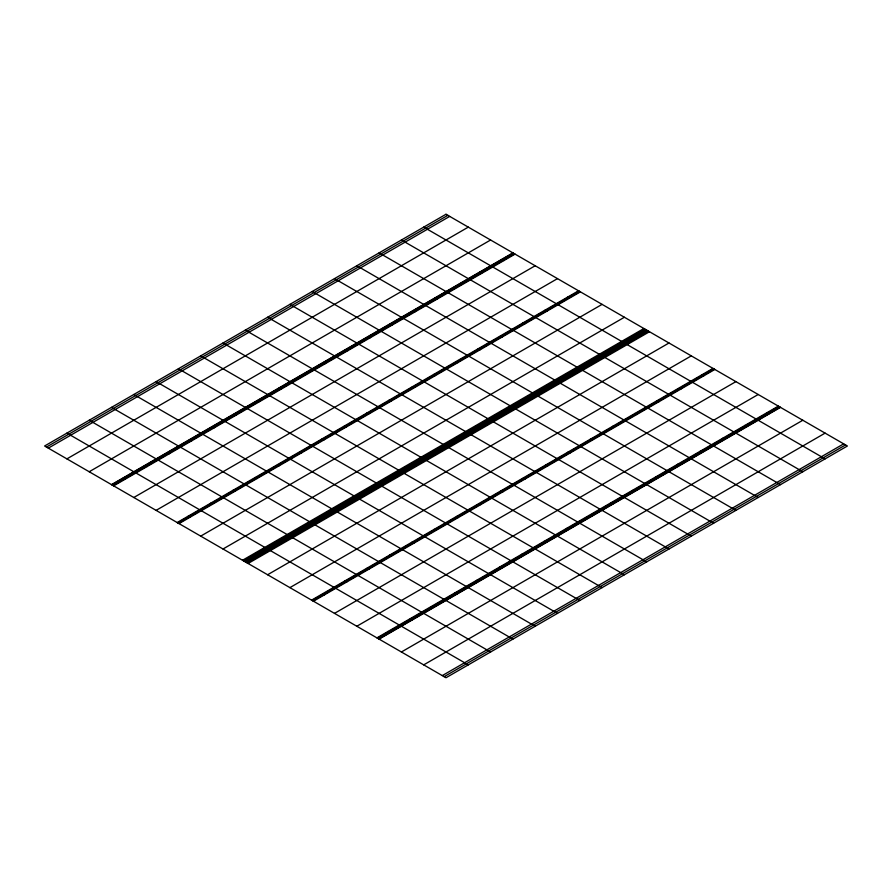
<?xml version="1.0" encoding="UTF-8"?>
<svg xmlns="http://www.w3.org/2000/svg" width="892" height="892" viewBox="0 0 892 892"><rect width="100%" height="100%" fill="white"/><g stroke="black" fill="none" stroke-linecap="round" stroke-linejoin="round"><path stroke-width="1.34" d="M46.462 447.07L447.862 215.329M48.313 448.141L449.713 216.399M66.9 458.878L468.3 227.125M89.2 471.745L490.6 240.004M111.5 484.624L512.9 252.882M111.812 484.802L513.212 253.06M113.05 485.516L514.45 253.774M113.663 485.872L515.063 254.131M133.8 497.502L535.2 265.749M156.1 510.369L557.5 278.627M177.162 522.534L578.562 290.792M177.776 522.89L579.176 291.149M178.4 523.247L579.8 291.506M179.024 523.604L580.424 291.862M200.7 536.125L602.1 304.373M223 549.004L624.4 317.251M242.512 560.265L643.913 328.512M243.438 560.8L644.838 329.059M244.375 561.336L645.775 329.594M245.3 561.871L646.7 330.129M246.225 562.406L647.625 330.664M247.162 562.941L648.562 331.2M248.088 563.488L649.487 331.735M267.6 574.749L669 342.996M289.9 587.627L691.3 355.875M311.576 600.138L712.976 368.396M312.2 600.494L713.6 368.753M312.824 600.851L714.224 369.11M313.438 601.208L714.838 369.466M334.5 613.373L735.9 381.631M356.8 626.251L758.2 394.498M376.937 637.869L778.337 406.128M377.55 638.226L778.95 406.484M378.788 638.94L780.188 407.198M379.1 639.118L780.5 407.376M401.4 651.996L802.8 420.255M423.7 664.874L825.1 433.122M442.287 675.601L843.687 443.859M444.138 676.671L845.538 444.93M502.062 259.494L503.913 260.564M567.412 297.226L569.274 298.296M701.826 374.83L703.688 375.9M767.187 412.561L769.038 413.632M423.7 227.125L825.1 458.878M479.762 272.372L481.613 273.443M545.112 310.104L546.974 311.174M679.526 387.708L681.388 388.778M744.887 425.439L746.738 426.51M401.4 240.004L802.8 471.745M457.462 285.239L459.313 286.321M522.812 322.971L524.674 324.052M657.226 400.586L659.088 401.656M722.587 438.307L724.438 439.388M379.1 252.882L780.5 484.624M435.162 298.118L437.013 299.188M500.512 335.849L502.374 336.92M634.926 413.453L636.788 414.524M700.287 451.185L702.138 452.255M356.8 265.749L758.2 497.502M412.862 310.996L414.713 312.066M478.212 348.727L480.074 349.798M612.626 426.331L614.488 427.402M677.987 464.063L679.838 465.133M334.5 278.627L735.9 510.369M390.562 323.863L392.413 324.944M455.912 361.594L457.774 362.676M590.326 439.21L592.188 440.28M655.687 476.93L657.538 478.012M312.2 291.506L713.6 523.247M368.262 336.741L370.113 337.812M433.612 374.473L435.474 375.543M568.026 452.077L569.888 453.147M633.387 489.808L635.238 490.879M289.9 304.373L691.3 536.125M345.962 349.619L347.813 350.69M411.312 387.351L413.174 388.421M545.726 464.955L547.588 466.025M611.087 502.687L612.938 503.757M267.6 317.251L669 549.004M323.662 362.498L325.513 363.568M389.012 400.218L390.874 401.3M523.426 477.833L525.288 478.904M588.787 515.565L590.638 516.635M245.3 330.129L646.7 561.871M301.362 375.365L303.213 376.435M366.712 413.096L368.574 414.167M501.126 490.7L502.988 491.782M566.487 528.432L568.338 529.502M223 342.996L624.4 574.749M279.062 388.243L280.913 389.313M344.412 425.975L346.274 427.045M478.826 503.579L480.688 504.649M544.187 541.31L546.038 542.381M200.7 355.875L602.1 587.627M256.762 401.121L258.613 402.192M322.112 438.853L323.974 439.923M456.526 516.457L458.388 517.527M521.887 554.188L523.738 555.259M178.4 368.753L579.8 600.494M234.462 413.988L236.313 415.07M299.812 451.72L301.674 452.79M434.226 529.324L436.088 530.405M499.587 567.056L501.438 568.137M156.1 381.631L557.5 613.373M212.162 426.867L214.013 427.937M277.512 464.598L279.374 465.669M411.926 542.202L413.788 543.273M477.287 579.934L479.138 581.004M133.8 394.498L535.2 626.251M189.862 439.745L191.713 440.815M255.212 477.476L257.074 478.547M389.626 555.08L391.488 556.151M454.987 592.812L456.838 593.882M111.5 407.376L512.9 639.118M167.562 452.612L169.413 453.693M232.912 490.344L234.774 491.414M367.326 567.948L369.188 569.029M432.687 605.679L434.538 606.761M89.2 420.255L490.6 651.996M145.262 465.49L147.113 466.561M210.612 503.222L212.474 504.292M345.026 580.826L346.888 581.896M410.387 618.557L412.238 619.628M66.9 433.122L468.3 664.874M122.962 478.368L124.813 479.439M188.312 516.1L190.174 517.17M322.726 593.704L324.588 594.774M388.087 631.436L389.938 632.506M446 214.258L44.6 446L446 677.742L847.4 446L446 214.258"/></g></svg>
